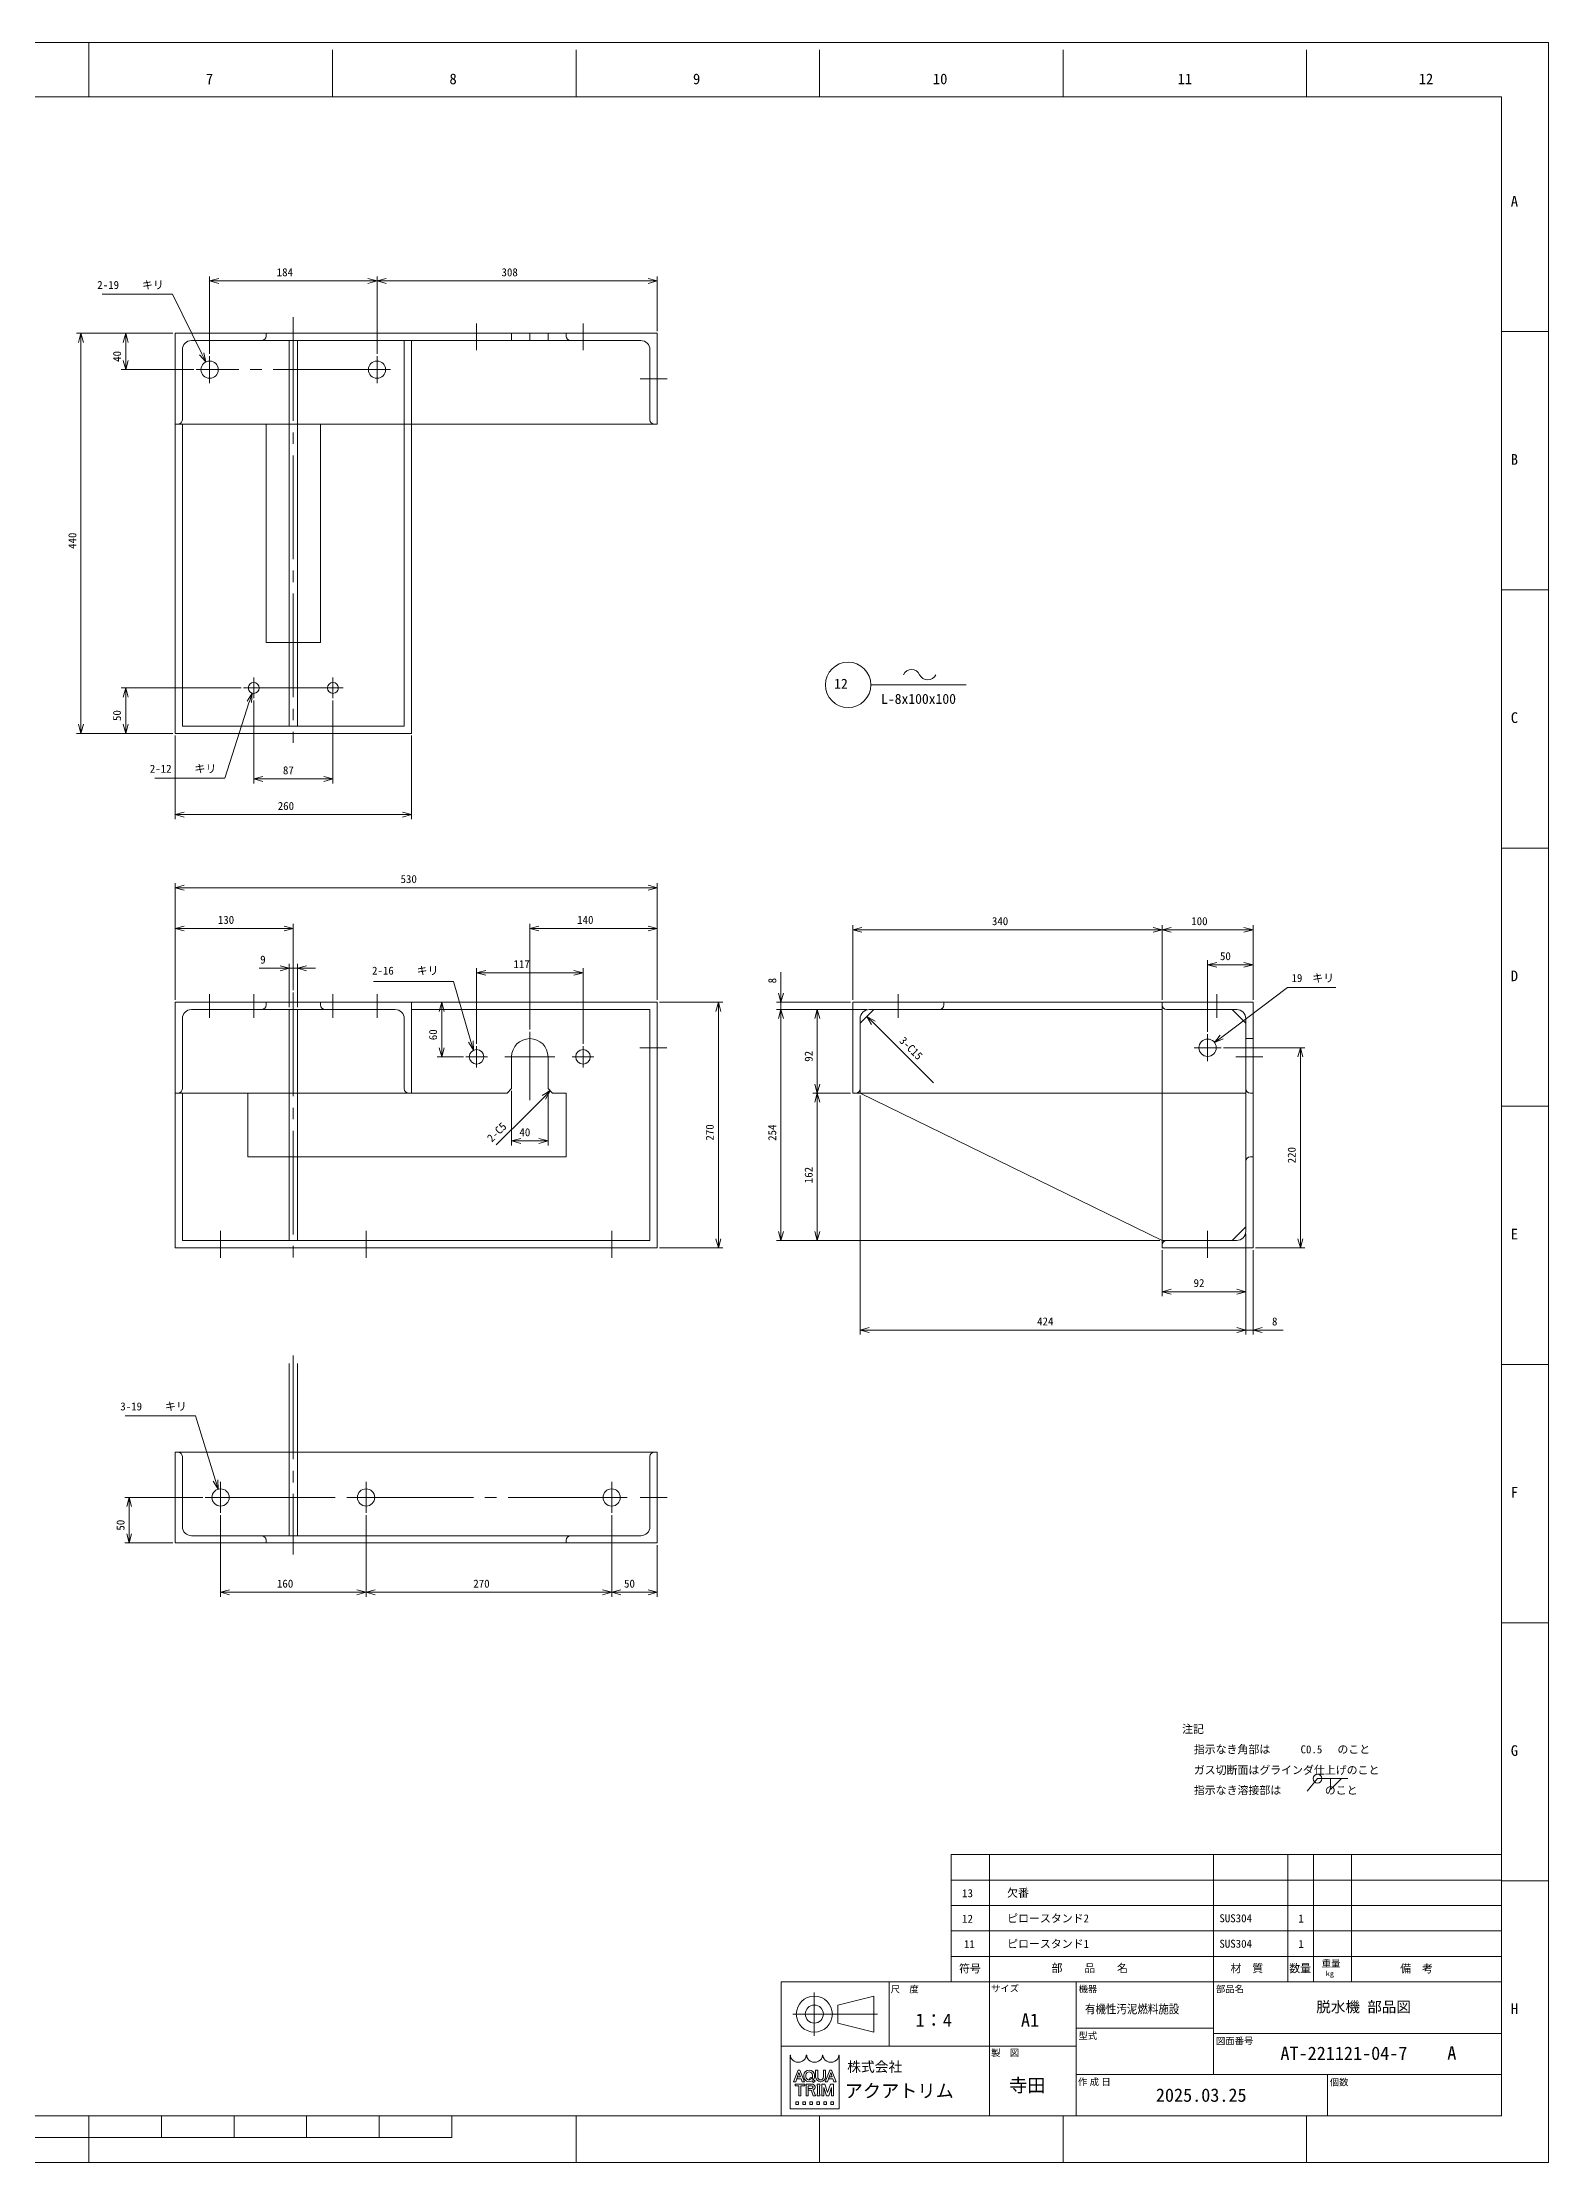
# Model space of a CAD drawing. Units: millimetres at full size. Extents: x -1656 to 1656, y -1556 to 1175.
# Drawn here: x 1 to 1656, y -1156 to 1175 of the extents above; entities that cross this region are included whole.
import ezdxf
from ezdxf.enums import TextEntityAlignment as Align

# ---------------------------------------------------------------- set-up
doc = ezdxf.new("R2010")
doc.units = ezdxf.units.MM
doc.header["$LTSCALE"] = 12.6647
doc.linetypes.add('CHAIN2', pattern=[12, 9, -1, 1, -1])
for name, color, linetype, lineweight in [('0-0_90_FRAME', 2, 'Continuous', 9), ('0-1_91_BLANK', 6, 'Continuous', 9), ('0-2_08_DIM', 3, 'Continuous', 9), ('0-3_0', 134, 'Continuous', 9), ('0-4_04_HIDDEN', 7, 'Continuous', 9), ('0-5_05_CENTER', 2, 'CHAIN2', 9), ('0-6_10_DRAFT', 1, 'Continuous', 9)]:
    doc.layers.add(name, color=color, linetype=linetype, lineweight=lineweight)
doc.layers.add('0-7_07_TEXT', color=3, linetype='Continuous')
doc.styles.add('ＭＳ ゴシック', font='')
doc.styles.add('ＭＳ Ｐゴシック', font='')
doc.styles.get('ＭＳ ゴシック').set_extended_font_data('MS Gothic')
doc.styles.get('ＭＳ Ｐゴシック').set_extended_font_data('MS PGothic')

# ---------------------------------------------------------------- blocks, each defined once
blk = doc.blocks.new('Weld-line')
at = {"layer": '0-2_08_DIM'}
blk.add_line((0, 0), (1, 0), dxfattribs=at)
blk = doc.blocks.new('Weld10-s5')
at = {"layer": '0-2_08_DIM'}
blk.add_circle((0, 0), 2, dxfattribs=at)
blk = doc.blocks.new('Weld10-a1')
at = {"layer": '0-2_08_DIM'}
blk.add_lwpolyline([(5, 0), (0, 5), (0, 0)], close=True, dxfattribs=at)
blk = doc.blocks.new('Jis_w20130906110600')
at = {"layer": '0-2_08_DIM'}
blk.add_line((-4.631, -5.765), (0, 0), dxfattribs=at)
blk.add_blockref('Weld10-s5', (0, 0), dxfattribs=at)
at = {"layer": '0-2_08_DIM', "xscale": 14, "yscale": 14}
blk.add_blockref('Weld-line', (0, 0), dxfattribs=at)
at = {"layer": '0-2_08_DIM', "xscale": -1, "rotation": 180}
blk.add_blockref('Weld10-a1', (6, 0), dxfattribs=at)
blk = doc.blocks.new('A$C448B04A9_1_1')
at = {"layer": '0-4_04_HIDDEN'}
for p, q in [((3, 100), (0, 100)), ((0, 0), (0, 100)), ((8, 18), (8, 95)), ((0, 0), (100, 0)), ((95, 8), (18, 8)), ((100, 3), (100, 0))]:
    blk.add_line(p, q, dxfattribs=at)
for centre, radius, start, end in [((3, 95), 5, 0, 90), ((18, 18), 10, 180, 270), ((95, 3), 5, 0, 90)]:
    blk.add_arc(centre, radius, start, end, dxfattribs=at)
blk = doc.blocks.new('p1ba05')
at = {"layer": '0-2_08_DIM'}
for centre, start, end in [((-2.954, 0.285), 24.22764, 155.57578), ((0, 1.621), 204.22764, 335.57578)]:
    blk.add_arc(centre, 1.621, start, end, dxfattribs=at)
blk = doc.blocks.new('AM_BALLOON1')
at = {"layer": '0-2_08_DIM'}
blk.add_circle((0, 0), 5, dxfattribs=at)
blk = doc.blocks.new('_Open30')
at = {"layer": '0-2_08_DIM'}
blk.add_line((0, 0), (-1, 0), dxfattribs=at)
blk.add_lwpolyline([(-1, 0.268), (0, 0), (-1, -0.268)], dxfattribs=at)

msp = doc.modelspace()

# ---------------------------------------------------------------- linework, layer by layer
at = {"layer": '0-0_90_FRAME', "color": 6}
for p, q in [((51.77, 1175.44), (51.77, 1115.59)), ((1656.41, 5.48), (1604.56, 5.48)), ((51.77, -1156.24), (51.77, -1104.63)), ((131.53, -1128.56), (131.53, -1104.63)), ((211.3, -1128.56), (211.3, -1104.63)), ((291.07, -1128.56), (291.07, -1104.63)), ((370.83, -1128.56), (370.83, -1104.63)), ((450.6, -1128.56), (450.6, -1104.63)), ((-347.06, -1128.56), (450.6, -1128.56))]:
    msp.add_line(p, q, dxfattribs=at)
at = {"layer": '0-0_90_FRAME'}
for p, q in [((319.5, 1115.59), (319.5, 1167.44)), ((587.24, 1115.59), (587.24, 1167.44)), ((854.97, 1115.59), (854.97, 1167.44)), ((1122.71, 1115.59), (1122.71, 1167.44)), ((1390.44, 1115.59), (1390.44, 1167.44)), ((1656.41, 857.45), (1604.56, 857.45)), ((1656.41, 573.46), (1604.56, 573.46)), ((1656.41, 289.47), (1604.56, 289.47)), ((1656.41, -278.51), (1604.56, -278.51)), ((1656.41, -562.5), (1604.56, -562.5)), ((999.67, -817.54), (999.67, -957.54)), ((999.67, -817.54), (1604.56, -817.54)), ((1041.67, -817.54), (1041.67, -957.54)), ((1288.03, -817.54), (1288.03, -957.54)), ((1369.81, -817.54), (1369.81, -957.54)), ((1397.81, -817.54), (1397.81, -957.54)), ((1439.81, -817.54), (1439.81, -957.54)), ((999.67, -845.54), (1604.56, -845.54)), ((1656.41, -846.49), (1604.56, -846.49)), ((999.67, -873.54), (1604.56, -873.54)), ((999.67, -901.54), (1604.56, -901.54)), ((999.67, -929.54), (1604.56, -929.54)), ((826.44, -1067.35), (826.44, -1067.29)), ((826.44, -1067.35), (828.74, -1067.35)), ((828.1, -1069.92), (838.6, -1069.92)), ((828.1, -1069.92), (828.1, -1071.71)), ((828.1, -1071.71), (831.94, -1071.71)), ((828.74, -1067.35), (832.33, -1057.27)), ((829.99, -1063.98), (830.68, -1062.03)), ((829.99, -1063.98), (834.72, -1063.98)), ((830.68, -1062.03), (834.02, -1062.03)), ((831.27, -1054.55), (833.39, -1054.55)), ((832.2, -1082.72), (832.2, -1071.96)), ((834.02, -1062.03), (832.33, -1057.27)), ((838.22, -1067.29), (833.39, -1054.55)), ((834.5, -1082.72), (834.5, -1071.96)), ((834.76, -1071.71), (838.6, -1071.71)), ((837.67, -1060.18), (837.67, -1061.72)), ((838.22, -1067.35), (838.22, -1067.29)), ((838.6, -1069.92), (838.6, -1071.71)), ((839.81, -1060.33), (839.81, -1061.56)), ((840.06, -1069.92), (840.06, -1082.72)), ((840.06, -1069.92), (845.95, -1069.92)), ((842.37, -1071.71), (846.26, -1071.71)), ((844.06, -1063.96), (845.2, -1062.75)), ((844.06, -1063.96), (845.11, -1064.98)), ((845.2, -1062.75), (849.94, -1066.66)), ((846.56, -1063.82), (848.21, -1065.18)), ((846.68, -1066.5), (848.46, -1068.24)), ((847.32, -1060.33), (847.32, -1061.56)), ((848.46, -1068.24), (849.94, -1066.66)), ((849.46, -1060.18), (849.46, -1061.72)), ((850.64, -1062.18), (850.64, -1054.55)), ((852.95, -1054.55), (850.64, -1054.55)), ((852.29, -1069.92), (855.1, -1069.92)), ((852.29, -1069.92), (852.29, -1071.71)), ((852.54, -1080.67), (852.54, -1071.96)), ((852.95, -1061.72), (852.95, -1054.55)), ((854.85, -1080.67), (854.85, -1071.96)), ((855.1, -1069.92), (855.1, -1071.71)), ((856.4, -1067.35), (855.64, -1067.35)), ((857.41, -1069.92), (860.76, -1069.92)), ((863.82, -1079.22), (860.76, -1069.92)), ((861.27, -1067.35), (861.27, -1067.29)), ((861.27, -1067.35), (863.57, -1067.35)), ((861.4, -1062.18), (861.4, -1054.55)), ((863.57, -1067.35), (867.16, -1057.27)), ((863.82, -1079.22), (866.87, -1069.92)), ((864.82, -1063.98), (865.52, -1062.03)), ((864.82, -1063.98), (869.55, -1063.98)), ((865.52, -1062.03), (868.86, -1062.03)), ((866.1, -1054.55), (868.22, -1054.55)), ((870.22, -1069.92), (866.87, -1069.92)), ((868.86, -1062.03), (867.16, -1057.27)), ((873.05, -1067.29), (868.22, -1054.55)), ((873.05, -1067.35), (873.05, -1067.29)), ((828.74, -1089.43), (828.74, -1092.5)), ((832.2, -1082.72), (834.5, -1082.72)), ((836.42, -1089.43), (836.42, -1092.5)), ((842.44, -1076.65), (842.44, -1074.86)), ((842.44, -1074.86), (846.26, -1074.86)), ((842.44, -1076.65), (844.96, -1076.65)), ((844.11, -1089.43), (844.11, -1092.5)), ((845.91, -1077.3), (847.86, -1082.72)), ((847.86, -1082.72), (850.34, -1082.72)), ((848.14, -1077.22), (850.34, -1082.62)), ((850.34, -1082.62), (850.34, -1082.72)), ((851.79, -1089.43), (851.79, -1092.5)), ((852.29, -1082.72), (852.29, -1080.93)), ((859.48, -1089.43), (859.48, -1092.5)), ((862.66, -1082.72), (859.71, -1073.76)), ((862.66, -1082.72), (864.97, -1082.72)), ((864.97, -1082.72), (867.92, -1073.76)), ((870.24, -1089.43), (870.24, -1092.5)), ((587.24, -1156.24), (587.24, -1104.63)), ((854.97, -1156.24), (854.97, -1104.63)), ((1122.71, -1156.24), (1122.71, -1104.63)), ((1390.44, -1156.24), (1390.44, -1104.63))]:
    msp.add_line(p, q, dxfattribs=at)
at = {"layer": '0-0_90_FRAME', "color": 134}
for p, q in [((849.19, -1016.66), (849.19, -969.14)), ((931.36, -1028.26), (931.36, -957.54)), ((999.67, -957.54), (1604.56, -957.54)), ((1041.67, -1104.63), (1041.67, -957.54)), ((1136.99, -1104.63), (1136.99, -957.54)), ((1288.03, -957.54), (1288.03, -1059.37)), ((825.43, -992.9), (918.49, -992.9)), ((1136.99, -1008.46), (1288.03, -1008.46)), ((1288.03, -1014.11), (1604.56, -1014.11)), ((1136.99, -1028.26), (812.56, -1028.26)), ((1136.99, -1059.37), (1604.56, -1059.37)), ((1413.53, -1059.37), (1413.53, -1104.63))]:
    msp.add_line(p, q, dxfattribs=at)
at = {"layer": '0-0_90_FRAME', "color": 6}
msp.add_lwpolyline([(-1501.02, -1104.63), (1604.56, -1104.63), (1604.56, 1115.59), (-1501.02, 1115.59)], close=True, dxfattribs=at)
at = {"layer": '0-0_90_FRAME', "color": 134}
for points in [[(812.56, -1104.63), (1604.56, -1104.63), (1604.56, -957.54), (812.56, -957.54)], [(874.93, -983), (914.53, -973.1), (914.53, -1012.7), (874.93, -1002.8)]]:
    msp.add_lwpolyline(points, close=True, dxfattribs=at)
at = {"layer": '0-0_90_FRAME'}
for points in [[(876.38, -1037.94), (876.38, -1097.12), (822.59, -1097.12), (822.59, -1037.94)], [(826.44, -1067.35), (826.44, -1067.29), (831.27, -1054.55)], [(838.22, -1067.35), (835.92, -1067.35), (834.72, -1063.98)], [(840.06, -1082.72), (842.37, -1082.72), (842.37, -1071.71)], [(857.41, -1069.92), (857.41, -1082.72), (859.72, -1082.72), (859.71, -1073.76)], [(859.09, -1061.72), (859.09, -1054.55), (861.4, -1054.55)], [(861.27, -1067.35), (861.27, -1067.29), (866.1, -1054.55)], [(867.92, -1073.76), (867.92, -1082.72), (870.22, -1082.72), (870.22, -1069.92)], [(873.05, -1067.35), (870.75, -1067.35), (869.55, -1063.98)], [(828.74, -1089.43), (831.81, -1089.43), (831.81, -1092.5), (828.74, -1092.5)], [(836.42, -1089.43), (839.5, -1089.43), (839.5, -1092.5), (836.42, -1092.5)], [(844.11, -1089.43), (847.18, -1089.43), (847.18, -1092.5), (844.11, -1092.5)], [(851.79, -1089.43), (854.87, -1089.43), (854.87, -1092.5), (851.79, -1092.5)], [(852.29, -1082.72), (855.1, -1082.72), (855.1, -1080.93)], [(859.48, -1089.43), (862.55, -1089.43), (862.55, -1092.5), (859.48, -1092.5)], [(870.24, -1089.43), (867.16, -1089.43), (867.16, -1092.5), (870.24, -1092.5)]]:
    msp.add_lwpolyline(points, dxfattribs=at)
at = {"layer": '0-0_90_FRAME', "color": 134}
for radius in [19.8, 9.9]:
    msp.add_circle((849.19, -992.9), radius, dxfattribs=at)
at = {"layer": '0-0_90_FRAME'}
for centre, radius, start, end in [((822.59, -1038.2), 0.256, 0, 90), ((840.52, -1038.2), 0.256, 0, 180), ((840.52, -1038.2), 0.256, 0, 90), ((858.45, -1038.2), 0.256, 0, 180), ((876.38, -1038.2), 0.256, 90, 180), ((831.94, -1071.96), 0.256, 0, 90), ((834.76, -1071.96), 0.256, 90, 180), ((846.2, -1073.28), 1.58, 271.99706, 88.00294), ((856.06, -1061.95), 5.42, 182.45003, 265.55526), ((852.29, -1071.96), 0.256, 0, 90), ((857.52, -1061.78), 4.57, 179.25279, 218.96457), ((856.02, -1060.92), 4.26, 241.15773, 298.84227), ((855.1, -1071.96), 0.256, 90, 180), ((855.98, -1061.95), 5.42, 274.44474, 357.54997), ((854.52, -1061.78), 4.57, 321.03543, 0.74721), ((844.96, -1077.68), 1.02, 21.9283, 90), ((846.59, -1077.85), 1.68, 22.27295, 58.55311), ((852.29, -1080.67), 0.256, 270, 0), ((855.1, -1080.67), 0.256, 180, 270)]:
    msp.add_arc(centre, radius, start, end, dxfattribs=at)
for centre, major_axis, ratio, start_param, end_param in [((831.56, -1038.2), (-8.71, 0), 0.882353, 6.2831853, 9.424778), ((849.49, -1038.2), (-8.71, 0), 0.882353, 6.2831853, 9.424778), ((867.42, -1038.2), (-8.71, 0), 0.882353, 6.2831853, 9.424778), ((843.56, -1060.18), (-5.89, 0), 0.956522, 3.1415927, 6.2831853), ((843.56, -1061.72), (-5.89, 0), 0.956522, 6.2831853, 8.4104559), ((843.56, -1060.33), (3.76, 0), 0.994718, 6.2831853, 9.424778), ((843.56, -1061.57), (3.76, 0), 0.995036, 3.1415927, 5.1354926), ((845.95, -1073.28), (-4.13, 0), 0.81482, 1.9440695, 4.712389), ((843.56, -1061.57), (3.76, 0), 0.995036, 5.6366671, 6.2831853), ((843.56, -1061.72), (-5.89, 0), 0.956522, 2.4802046, 3.1415927)]:
    msp.add_ellipse(centre, major_axis=major_axis, ratio=ratio, start_param=start_param, end_param=end_param, dxfattribs=at)
at = {"layer": '0-1_91_BLANK'}
msp.add_lwpolyline([(-1656.41, -1156.24), (1656.41, -1156.24), (1656.41, 1175.44), (-1656.41, 1175.44)], close=True, dxfattribs=at)
at = {"layer": '0-2_08_DIM'}
for p, q in [((184.41, 832.85), (184.41, 918.13)), ((358.41, 913.13), (194.41, 913.13)), ((368.41, 832.85), (368.41, 918.13)), ((368.41, 832.85), (368.41, 918.13)), ((378.41, 913.13), (666.41, 913.13)), ((676.41, 858.04), (676.41, 918.13)), ((143.91, 855.54), (37.97, 855.54)), ((42.97, 425.54), (42.97, 845.54)), ((143.91, 855.54), (87.13, 855.54)), ((92.13, 825.54), (92.13, 845.54)), ((167.1, 815.54), (87.13, 815.54)), ((911.37, 468.84), (1016.2, 468.84)), ((218.98, 465.54), (87.13, 465.54)), ((92.13, 455.54), (92.13, 425.54)), ((232.91, 451.6), (232.91, 360.4)), ((319.91, 451.6), (319.91, 360.4)), ((143.91, 415.54), (37.97, 415.54)), ((143.91, 415.54), (87.13, 415.54)), ((146.41, 413.04), (146.41, 321.18)), ((406.41, 413.04), (406.41, 321.18)), ((309.91, 365.4), (242.91, 365.4)), ((396.41, 326.18), (156.41, 326.18)), ((146.41, 122.33), (146.41, 250.78)), ((666.41, 245.78), (156.41, 245.78)), ((676.41, 122.33), (676.41, 250.78)), ((146.41, 122.33), (146.41, 205.94)), ((266.41, 200.94), (156.41, 200.94)), ((276.41, 132.98), (276.41, 205.94)), ((536.41, 89.85), (536.41, 205.94)), ((546.41, 200.94), (666.41, 200.94)), ((676.41, 122.33), (676.41, 205.94)), ((891.53, 122.33), (891.53, 204.51)), ((1221.54, 199.51), (901.53, 199.51)), ((1231.54, 122.33), (1231.54, 204.51)), ((1231.54, 122.33), (1231.54, 204.51)), ((1321.54, 199.51), (1241.54, 199.51)), ((1331.54, 122.33), (1331.54, 204.51)), ((1281.54, 87.15), (1281.54, 166)), ((1331.54, 122.33), (1331.54, 166)), ((261.91, 157.22), (238.91, 157.22)), ((271.91, 114.33), (271.91, 162.22)), ((280.91, 157.22), (271.91, 157.22)), ((280.91, 114.33), (280.91, 162.22)), ((290.91, 157.22), (300.91, 157.22)), ((477.91, 74.21), (477.91, 157.22)), ((584.91, 152.22), (487.91, 152.22)), ((594.91, 74.21), (594.91, 157.22)), ((812.47, 129.83), (812.47, 152.83)), ((1291.54, 161), (1321.54, 161)), ((413.91, 119.83), (444.56, 119.83)), ((678.91, 119.83), (748.74, 119.83)), ((889.03, 119.83), (807.47, 119.83)), ((812.47, 111.83), (812.47, 119.83)), ((439.56, 69.83), (439.56, 109.83)), ((743.74, -140.17), (743.74, 109.83)), ((907.03, 111.83), (807.47, 111.83)), ((907.03, 111.83), (807.47, 111.83)), ((812.47, -132.17), (812.47, 101.83)), ((812.47, 101.83), (812.47, 91.83)), ((907.03, 111.83), (847.47, 111.83)), ((852.47, 101.83), (852.47, 29.83)), ((463.53, 59.83), (434.56, 59.83)), ((1298.85, 69.83), (1388.53, 69.83)), ((1383.53, 59.83), (1383.53, -140.17)), ((516.41, 22.33), (516.41, -37.65)), ((556.41, 22.33), (556.41, -37.65)), ((889.03, 19.83), (847.47, 19.83)), ((889.03, 19.83), (847.47, 19.83)), ((852.47, 9.83), (852.47, -132.17)), ((899.53, 17.33), (899.53, -245.7)), ((526.41, -32.65), (546.41, -32.65)), ((1323.54, -134.67), (1323.54, -245.7)), ((1323.54, -134.67), (1323.54, -203.48)), ((1323.54, -134.67), (1323.54, -245.7)), ((678.91, -150.17), (748.74, -150.17)), ((1229.04, -142.17), (807.47, -142.17)), ((1229.04, -142.17), (847.47, -142.17)), ((1231.54, -152.67), (1231.54, -203.48)), ((1331.54, -152.67), (1331.54, -245.7)), ((1334.04, -150.17), (1388.53, -150.17)), ((1313.54, -198.48), (1241.54, -198.48)), ((1313.54, -240.7), (909.53, -240.7)), ((1313.54, -240.7), (1303.54, -240.7)), ((1323.54, -240.7), (1331.54, -240.7)), ((1341.54, -240.7), (1364.54, -240.7)), ((176.87, -424.79), (91, -424.79)), ((96, -434.79), (96, -464.79)), ((196.41, -444.34), (196.41, -534.05)), ((356.41, -444.34), (356.41, -534.05)), ((356.41, -444.34), (356.41, -534.05)), ((626.41, -444.34), (626.41, -534.05)), ((626.41, -444.34), (626.41, -534.05)), ((143.91, -474.79), (91, -474.79)), ((676.41, -477.29), (676.41, -534.05)), ((346.41, -529.05), (206.41, -529.05)), ((366.41, -529.05), (616.41, -529.05)), ((636.41, -529.05), (666.41, -529.05))]:
    msp.add_line(p, q, dxfattribs=at)
for points in [[(66.41, 898.49), (143.51, 898.49), (175.79, 833.03)], [(124.17, 366.43), (201.27, 366.43), (228.04, 450.3)], [(471.54, 76.59), (452.43, 142.78), (364.62, 142.78)], [(1422.64, 136.25), (1369.54, 136.25), (1297.1, 81.58)], [(914.11, 97.26), (937.65, 73.72), (980.23, 31.14)], [(551.84, 15.26), (534.06, -2.52), (499.56, -37.02)], [(91.71, -334.84), (168.82, -334.84), (190.69, -406.15)]]:
    msp.add_lwpolyline(points, dxfattribs=at)
at = {"layer": '0-3_0'}
for p, q in [((246.51, 855.54), (306.31, 855.54)), ((243.91, 755.54), (308.91, 755.54)), ((246.41, 515.54), (246.41, 755.54)), ((271.91, 755.54), (271.91, 515.54)), ((280.91, 755.54), (280.91, 515.54)), ((306.41, 515.54), (306.41, 755.54)), ((306.41, 515.54), (246.41, 515.54)), ((668.41, 111.83), (406.41, 111.83)), ((516.41, 59.83), (516.41, 24.83)), ((556.41, 59.83), (556.41, 24.83)), ((511.41, 19.83), (516.41, 24.83)), ((556.41, 24.83), (561.41, 19.83)), ((154.41, 19.83), (154.41, -142.17)), ((511.41, 19.83), (406.41, 19.83)), ((576.41, 19.83), (561.41, 19.83)), ((899.53, 19.83), (1231.54, -142.17)), ((271.91, -374.79), (271.91, -277.59)), ((280.91, -277.59), (280.91, -374.79)), ((280.91, -466.79), (271.91, -466.79))]:
    msp.add_line(p, q, dxfattribs=at)
for points in [[(263.91, 755.54), (146.41, 755.54), (146.41, 855.54), (246.41, 855.54)], [(306.31, 855.54), (676.41, 855.54), (676.41, 755.54), (328.91, 755.54)], [(246.41, 755.54), (146.41, 755.54), (146.41, 415.54), (406.41, 415.54), (406.41, 755.54), (306.41, 755.54)], [(154.41, -142.17), (668.41, -142.17), (668.41, 111.83)], [(226.41, 19.83), (226.41, -50.17), (271.91, -50.17)], [(271.91, 19.83), (271.91, -142.17), (280.91, -142.17), (280.91, 19.83)], [(280.91, -50.17), (576.41, -50.17), (576.41, 19.83)]]:
    msp.add_lwpolyline(points, dxfattribs=at)
for points in [[(676.41, 119.83), (146.41, 119.83), (146.41, -150.17), (676.41, -150.17)], [(406.41, 119.83), (146.41, 119.83), (146.41, 19.83), (406.41, 19.83)], [(1231.54, 119.83), (891.53, 119.83), (891.53, 19.83), (1231.54, 19.83)], [(1231.54, 119.83), (1331.54, 119.83), (1331.54, -150.17), (1231.54, -150.17)], [(676.41, -474.79), (146.41, -474.79), (146.41, -374.79), (676.41, -374.79)]]:
    msp.add_lwpolyline(points, close=True, dxfattribs=at)
for centre, radius in [((184.41, 815.54), 9.5), ((368.41, 815.54), 9.5), ((232.91, 465.54), 6), ((319.91, 465.54), 6), ((1281.54, 69.83), 9.5), ((477.91, 59.83), 8), ((594.91, 59.83), 8), ((196.41, -424.79), 9.5), ((356.41, -424.79), 9.5), ((626.41, -424.79), 9.5)]:
    msp.add_circle(centre, radius, dxfattribs=at)
msp.add_arc((536.41, 59.83), 20, 0, 180, dxfattribs=at)
at = {"layer": '0-4_04_HIDDEN'}
for p, q in [((581.41, 847.54), (241.41, 847.54)), ((406.41, 755.54), (406.41, 847.54)), ((516.41, 855.54), (516.41, 847.54)), ((556.41, 855.54), (556.41, 847.54)), ((154.41, 755.54), (154.41, 423.54)), ((241.41, 111.83), (311.41, 111.83)), ((280.91, 19.83), (280.91, 111.83)), ((899.53, 96.83), (914.53, 111.83)), ((1231.54, 111.83), (986.54, 111.83)), ((1308.54, 111.83), (1323.54, 96.83)), ((1331.54, 79.83), (1323.54, 79.83)), ((899.53, 24.83), (899.53, 19.83)), ((1323.54, 24.83), (1323.54, -55.17)), ((1231.54, 19.83), (1323.54, 19.83)), ((280.91, -50.17), (271.91, -50.17)), ((1323.54, -127.17), (1308.54, -142.17)), ((1231.54, -142.17), (1236.54, -142.17)), ((271.91, -466.79), (271.91, -374.79)), ((280.91, -374.79), (280.91, -466.79)), ((581.41, -466.79), (241.41, -466.79))]:
    msp.add_line(p, q, dxfattribs=at)
for points in [[(398.41, 847.54), (398.41, 423.54), (154.41, 423.54)], [(280.91, 111.83), (271.91, 111.83), (271.91, 19.83)]]:
    msp.add_lwpolyline(points, dxfattribs=at)
msp.add_lwpolyline([(280.91, 847.54), (271.91, 847.54), (271.91, 423.54), (280.91, 423.54)], close=True, dxfattribs=at)
at = {"layer": '0-5_05_CENTER'}
for p, q in [((276.41, 873.17), (276.41, 405.01)), ((477.91, 866.44), (477.91, 836.81)), ((594.91, 866.44), (594.91, 836.81)), ((184.41, 800.73), (184.41, 830.35)), ((368.41, 800.73), (368.41, 830.35)), ((199.22, 815.54), (169.6, 815.54)), ((368.41, 815.54), (184.41, 815.54)), ((383.22, 815.54), (353.6, 815.54)), ((687.37, 805.54), (657.76, 805.54)), ((232.91, 454.1), (232.91, 476.97)), ((319.91, 454.1), (319.91, 476.97)), ((244.34, 465.54), (221.48, 465.54)), ((319.91, 465.54), (232.91, 465.54)), ((308.48, 465.54), (331.34, 465.54)), ((184.41, 128.92), (184.41, 102.67)), ((232.91, 128.92), (232.91, 102.67)), ((276.41, 130.48), (276.41, -160.7)), ((319.91, 128.92), (319.91, 102.67)), ((368.41, 128.92), (368.41, 102.67)), ((941.54, 128.92), (941.54, 102.67)), ((1291.54, 128.92), (1291.54, 102.67)), ((477.91, 47.96), (477.91, 71.71)), ((536.41, 12.29), (536.41, 87.35)), ((594.91, 47.96), (594.91, 71.71)), ((1281.54, 55.02), (1281.54, 84.65)), ((466.03, 59.83), (489.79, 59.83)), ((508.9, 59.83), (563.92, 59.83)), ((606.79, 59.83), (583.04, 59.83)), ((657.45, 69.83), (687.06, 69.83)), ((1296.35, 69.83), (1266.72, 69.83)), ((1342.11, 59.83), (1312.49, 59.83)), ((196.41, -161.13), (196.41, -131.51)), ((356.41, -161.13), (356.41, -131.51)), ((626.41, -161.13), (626.41, -131.51)), ((1281.54, -161.13), (1281.54, -131.51)), ((276.41, -268.81), (276.41, -487.43)), ((196.41, -407.75), (196.41, -441.84)), ((356.41, -407.75), (356.41, -441.84)), ((626.41, -407.75), (626.41, -441.84)), ((213.45, -424.79), (179.37, -424.79)), ((626.41, -424.79), (196.41, -424.79)), ((339.37, -424.79), (373.45, -424.79)), ((609.37, -424.79), (643.45, -424.79)), ((687.37, -424.79), (657.76, -424.79))]:
    msp.add_line(p, q, dxfattribs=at)
at = {"layer": '0-6_10_DRAFT'}
msp.add_line((536.41, 855.54), (536.41, 847.54), dxfattribs=at)

# ---------------------------------------------------------------- block references
at = {"layer": '0-2_08_DIM', "xscale": 10, "yscale": 10}
for p, rotation in [((184.41, 913.13), 180), ((368.41, 913.13), 180), ((42.97, 855.54), 90), ((92.13, 855.54), 90), ((92.13, 815.54), 270), ((180.21, 824.06), 296.24411), ((92.13, 465.54), 90), ((231.09, 459.82), 72.29469), ((42.97, 415.54), 270), ((92.13, 415.54), 270), ((232.91, 365.4), 180), ((146.41, 326.18), 180), ((146.41, 245.78), 180), ((146.41, 200.94), 180), ((536.41, 200.94), 180), ((891.53, 199.51), 180), ((1231.54, 199.51), 180), ((1281.54, 161), 180), ((280.91, 157.22), 180), ((477.91, 152.22), 180), ((439.56, 119.83), 90), ((743.74, 119.83), 90), ((812.47, 119.83), 270), ((812.47, 111.83), 90), ((812.47, 111.83), 90), ((852.47, 111.83), 90), ((907.03, 104.33), 135), ((474.31, 66.98), 286.10629), ((1289.12, 75.56), 217.04214), ((439.56, 59.83), 270), ((1383.53, 69.83), 90), ((558.91, 22.33), 45), ((852.47, 19.83), 270), ((852.47, 19.83), 90), ((516.41, -32.65), 180), ((812.47, -142.17), 270), ((852.47, -142.17), 270), ((743.74, -150.17), 270), ((1383.53, -150.17), 270), ((1231.54, -198.48), 180), ((899.53, -240.7), 180), ((1331.54, -240.7), 180), ((193.62, -415.71), 287.05315), ((96, -424.79), 90), ((96, -474.79), 270), ((196.41, -529.05), 180), ((356.41, -529.05), 180), ((626.41, -529.05), 180)]:
    msp.add_blockref('_Open30', p, dxfattribs=dict(at, rotation=rotation))
at = {"layer": '0-2_08_DIM'}
for name, p, xscale, yscale in [('_Open30', (368.41, 913.13), 10, 10), ('_Open30', (676.41, 913.13), 10, 10), ('AM_BALLOON1', (886.34, 468.87), 5, 5), ('p1ba05', (973.85, 474.31), 6, 6), ('_Open30', (319.91, 365.4), 10, 10), ('_Open30', (406.41, 326.18), 10, 10), ('_Open30', (676.41, 245.78), 10, 10), ('_Open30', (276.41, 200.94), 10, 10), ('_Open30', (676.41, 200.94), 10, 10), ('_Open30', (1231.54, 199.51), 10, 10), ('_Open30', (1331.54, 199.51), 10, 10), ('_Open30', (1331.54, 161), 10, 10), ('_Open30', (271.91, 157.22), 10, 10), ('_Open30', (594.91, 152.22), 10, 10), ('_Open30', (556.41, -32.65), 10, 10), ('_Open30', (1323.54, -198.48), 10, 10), ('_Open30', (1323.54, -240.7), 10, 10), ('_Open30', (1323.54, -240.7), 10, 10), ('_Open30', (356.41, -529.05), 10, 10), ('_Open30', (626.41, -529.05), 10, 10), ('_Open30', (676.41, -529.05), 10, 10), ('Jis_w20130906110600', (1402.28, -734), 2.4, 2.4)]:
    msp.add_blockref(name, p, dxfattribs=dict(at, xscale=xscale, yscale=yscale))
at = {"layer": '0-4_04_HIDDEN'}
for p, rotation in [((146.41, 855.54), 270), ((406.41, 119.83), 180), ((1331.54, 119.83), 180), ((676.41, -474.79), 90)]:
    msp.add_blockref('A$C448B04A9_1_1', p, dxfattribs=dict(at, rotation=rotation))
at = {"layer": '0-4_04_HIDDEN', "xscale": -1}
for p, rotation in [((676.41, 855.54), 90), ((146.41, 119.83), 180), ((891.53, 119.83), 180), ((146.41, -474.79), 270)]:
    msp.add_blockref('A$C448B04A9_1_1', p, dxfattribs=dict(at, rotation=rotation))
msp.add_blockref('A$C448B04A9_1_1', (1331.54, -150.17), dxfattribs=at)

# ---------------------------------------------------------------- texts
at = {"layer": '0-0_90_FRAME', "color": 134}
for s, height, style, p in [('7', 11.73, 'ＭＳ ゴシック', (180.3, 1125.92)), ('8', 11.73, 'ＭＳ ゴシック', (448.04, 1125.92)), ('9', 11.73, 'ＭＳ ゴシック', (715.77, 1125.92)), ('10', 11.73, 'ＭＳ ゴシック', (979.51, 1125.92)), ('11', 11.73, 'ＭＳ ゴシック', (1248.57, 1125.92)), ('12', 11.73, 'ＭＳ ゴシック', (1513.64, 1125.92)), ('A', 11.73, 'ＭＳ ゴシック', (1614.87, 991.45)), ('B', 11.73, 'ＭＳ ゴシック', (1614.87, 707.46)), ('C', 11.73, 'ＭＳ ゴシック', (1614.87, 423.47)), ('D', 11.73, 'ＭＳ ゴシック', (1614.87, 139.48)), ('E', 11.73, 'ＭＳ ゴシック', (1614.87, -144.51)), ('F', 11.73, 'ＭＳ ゴシック', (1614.87, -428.5)), ('G', 11.73, 'ＭＳ ゴシック', (1614.87, -712.49)), ('尺\u3000度', 7.331, 'ＭＳ Ｐゴシック', (933.15, -971.4)), ('サイズ', 7.331, 'ＭＳ Ｐゴシック', (1043.47, -970.65)), ('機器', 7.331, 'ＭＳ Ｐゴシック', (1139.7, -971.23)), ('部品名', 7.331, 'ＭＳ Ｐゴシック', (1290.75, -971.23)), ('脱水機 部品図', 11.73, 'ＭＳ ゴシック', (1401.06, -994.38)), ('1：4', 14.66, 'ＭＳ ゴシック', (960.52, -1011.28)), ('A1', 14.66, 'ＭＳ ゴシック', (1076.33, -1011.28)), ('H', 11.73, 'ＭＳ ゴシック', (1614.87, -996.48)), ('型式', 7.331, 'ＭＳ Ｐゴシック', (1139.7, -1022.65)), ('図面番号', 7.331, 'ＭＳ Ｐゴシック', (1290.75, -1028.3)), ('製\u3000図', 7.331, 'ＭＳ Ｐゴシック', (1043.47, -1041.37)), ('AT-221121-04-7', 14.66, 'ＭＳ ゴシック', (1361.61, -1047.73)), ('寺田', 14.66, 'ＭＳ ゴシック', (1063.34, -1083.01)), ('作 成 日', 7.331, 'ＭＳ Ｐゴシック', (1139.01, -1073.44)), ('個数', 7.331, 'ＭＳ Ｐゴシック', (1415.9, -1073.72)), ('2025.03.25', 14.66, 'ＭＳ ゴシック', (1224.66, -1093.76))]:
    msp.add_text(s, height=height, dxfattribs=dict(at, style=style)).set_placement(p, align=Align.BOTTOM_LEFT)
at = {"layer": '0-0_90_FRAME', "color": 3, "style": 'ＭＳ ゴシック'}
for s, height, p in [('13', 8.798, (1011.64, -867.05)), ('欠番', 8.798, (1061.18, -866.74)), ('12', 8.798, (1011.64, -895.05)), ('ピロースタンド2', 8.798, (1061.18, -894.74)), ('SUS304', 8.798, (1294.48, -894.58)), ('1', 8.8, (1381.27, -894.85)), ('11', 8.798, (1013.64, -923.05)), ('ピロースタンド1', 8.798, (1061.18, -922.74)), ('SUS304', 8.798, (1294.48, -922.58)), ('1', 8.8, (1381.27, -922.85)), ('重量', 7.331, (1406.96, -943.17)), ('符号', 8.798, (1008.22, -949.92)), ('部\u3000\u3000品\u3000\u3000名', 8.798, (1109.95, -949.48)), ('材\u3000質', 8.798, (1306.71, -949.62)), ('数量', 8.798, (1371.28, -949.71)), ('kg', 5.865, (1411.38, -952.95)), ('備  考', 8.798, (1493.33, -949.92))]:
    msp.add_text(s, height=height, dxfattribs=at).set_placement(p, align=Align.BOTTOM_LEFT)
at = {"layer": '0-0_90_FRAME', "color": 134, "style": 'ＭＳ ゴシック', "width": 0.9}
msp.add_text('有機性汚泥燃料施設', height=9.384, dxfattribs=at).set_placement((1146.75, -994.96), align=Align.BOTTOM_LEFT)
at = {"layer": '0-0_90_FRAME', "style": 'ＭＳ ゴシック'}
for s, height, p in [('株式会社', 11.09, (885.32, -1059.69)), ('アクアトリム', 14.66, (882.54, -1089.06))]:
    msp.add_text(s, height=height, dxfattribs=at).set_placement(p, align=Align.BOTTOM_LEFT)
at = {"layer": '0-2_08_DIM'}
for s, height, style, p in [('2-19', 8.798, 'ＭＳ ゴシック', (60.85, 901.67)), ('キリ', 8.798, 'ＭＳ Ｐゴシック', (109.99, 901.67)), ('184', 8.798, 'ＭＳ ゴシック', (258.12, 915.63)), ('308', 8.798, 'ＭＳ ゴシック', (505.27, 915.63)), ('L-8x100x100', 11, 'ＭＳ ゴシック', (922.6, 444.7)), ('2-12', 8.798, 'ＭＳ ゴシック', (118.61, 369.62)), ('キリ', 8.798, 'ＭＳ Ｐゴシック', (167.75, 369.62)), ('87', 8.798, 'ＭＳ ゴシック', (264.98, 367.9)), ('260', 8.798, 'ＭＳ ゴシック', (259.27, 328.68)), ('530', 8.798, 'ＭＳ ゴシック', (394.27, 248.29)), ('130', 8.798, 'ＭＳ ゴシック', (193.41, 203.44)), ('140', 8.798, 'ＭＳ ゴシック', (588.41, 203.44)), ('340', 8.798, 'ＭＳ ゴシック', (1044.39, 202.01)), ('100', 8.798, 'ＭＳ ゴシック', (1263.54, 202.01)), ('9', 8.8, 'ＭＳ ゴシック', (239.98, 159.72)), ('117', 8.798, 'ＭＳ ゴシック', (518.41, 154.72)), ('50', 8.798, 'ＭＳ ゴシック', (1295.11, 163.51)), ('2-16', 8.798, 'ＭＳ ゴシック', (362.91, 147.56)), ('キリ', 8.798, 'ＭＳ Ｐゴシック', (412.05, 147.56)), ('19', 8.798, 'ＭＳ ゴシック', (1373.76, 139.43)), ('キリ', 8.798, 'ＭＳ Ｐゴシック', (1396.62, 139.43)), ('40', 8.798, 'ＭＳ ゴシック', (524.98, -30.15)), ('92', 8.798, 'ＭＳ ゴシック', (1266.11, -195.98)), ('424', 8.798, 'ＭＳ ゴシック', (1094.11, -238.2)), ('8', 8.8, 'ＭＳ ゴシック', (1352.32, -238.2)), ('3-19', 8.798, 'ＭＳ ゴシック', (86.15, -331.66)), ('キリ', 8.798, 'ＭＳ Ｐゴシック', (135.29, -331.66)), ('160', 8.798, 'ＭＳ ゴシック', (258.41, -526.55)), ('270', 8.798, 'ＭＳ ゴシック', (474.27, -526.55)), ('50', 8.798, 'ＭＳ ゴシック', (639.98, -526.54))]:
    msp.add_text(s, height=height, dxfattribs=dict(at, style=style)).set_placement(p, align=Align.BOTTOM_LEFT)
at = {"layer": '0-2_08_DIM', "style": 'ＭＳ ゴシック'}
for s, height, rotation, p in [('40', 8.798, 90, (89.63, 824.11)), ('440', 8.798, 90, (40.47, 618.4)), ('50', 8.798, 90, (89.62, 429.11)), ('8', 8.8, 90, (809.97, 140.62)), ('60', 8.798, 90, (437.06, 78.12)), ('3-C15', 8.798, 315, (939.97, 74.93)), ('92', 8.798, 90, (849.97, 54.4)), ('2-C5', 8.798, 45, (496.58, -36.46)), ('270', 8.798, 90, (741.24, -32.31)), ('254', 8.798, 90, (809.96, -32.6)), ('220', 8.798, 90, (1381.03, -57.31)), ('162', 8.798, 90, (849.97, -79.17)), ('50', 8.798, 90, (93.49, -461.22))]:
    msp.add_text(s, height=height, rotation=rotation, dxfattribs=at).set_placement(p, align=Align.BOTTOM_LEFT)
at = {"layer": '0-3_0', "style": 'ＭＳ ゴシック'}
msp.add_text('12', height=11, dxfattribs=at).set_placement((870.98, 461.37), align=Align.BOTTOM_LEFT)
at = {"layer": '0-7_07_TEXT'}
for s, style, p in [('注記', 'ＭＳ Ｐゴシック', (1253.45, -686.51)), ('\u3000指示なき角部は', 'ＭＳ Ｐゴシック', (1254.41, -708.83)), ('C0.5', 'ＭＳ ゴシック', (1383.71, -708.83)), ('のこと', 'ＭＳ Ｐゴシック', (1424.28, -708.83)), ('\u3000ガス切断面はグラインダ仕上げのこと', 'ＭＳ Ｐゴシック', (1254.41, -731.62)), ('\u3000指示なき溶接部は\u3000\u3000\u3000\u3000のこと', 'ＭＳ Ｐゴシック', (1254.41, -753.8))]:
    msp.add_text(s, height=8.798, dxfattribs=dict(at, style=style)).set_placement(p, align=Align.BOTTOM_LEFT)
at = {"layer": '0-7_07_TEXT', "color": 4, "style": 'ＭＳ ゴシック'}
msp.add_text('A', height=14.66, dxfattribs=at).set_placement((1545.06, -1047.33), align=Align.BOTTOM_LEFT)

doc.saveas('drawing.dxf')
